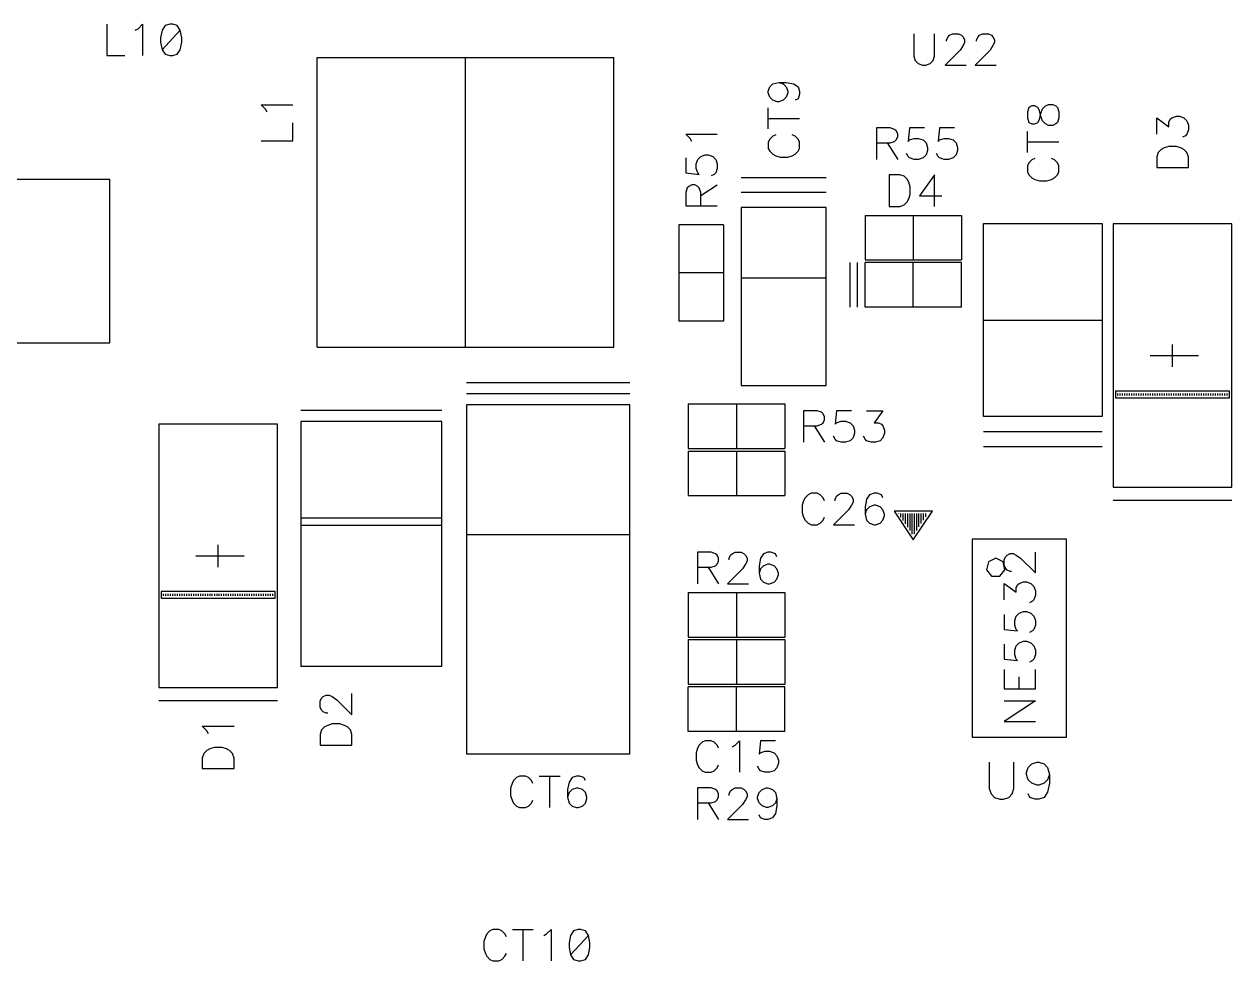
# Model space of a CAD drawing. Extents: x 295 to 953, y 10 to 290.
# Drawn here: x 696 to 749.7, y 183.6 to 225.2 of the extents above; entities that cross this region are included whole.
import ezdxf

# ---------------------------------------------------------------- set-up
doc = ezdxf.new("R2010")
doc.units = 0
doc.header["$LTSCALE"] = 5
doc.header["$MEASUREMENT"] = 0
doc.layers.add('DV-INT-A3_TSK', color=14, linetype='CONTINUOUS')

msp = doc.modelspace()

# ---------------------------------------------------------------- linework, layer by layer
at = {"layer": 'DV-INT-A3_TSK', "color": 7}
for p, q in [((699.697, 225.189), (699.697, 223.789)), ((700.963, 224.921), (701.097, 224.988)), ((701.097, 224.988), (701.294, 225.189)), ((701.294, 225.189), (701.294, 223.789)), ((702.295, 225.122), (702.161, 224.921)), ((702.496, 225.189), (702.295, 225.122)), ((702.631, 225.189), (702.496, 225.189)), ((702.828, 225.122), (702.631, 225.189)), ((702.962, 224.921), (702.828, 225.122)), ((702.161, 224.921), (702.094, 224.586)), ((702.094, 224.586), (702.094, 224.389)), ((702.962, 224.921), (702.161, 224.053)), ((703.029, 224.586), (702.962, 224.921)), ((703.029, 224.389), (703.029, 224.586)), ((735.576, 224.766), (735.576, 223.768)), ((736.506, 223.768), (736.506, 224.766)), ((737.039, 224.497), (737.106, 224.632)), ((737.039, 224.435), (737.039, 224.497)), ((737.106, 224.632), (737.173, 224.699)), ((737.173, 224.699), (737.307, 224.766)), ((737.307, 224.766), (737.571, 224.766)), ((737.571, 224.766), (737.705, 224.699)), ((737.705, 224.699), (737.772, 224.632)), ((737.772, 224.632), (737.839, 224.497)), ((737.839, 224.497), (737.839, 224.368)), ((738.371, 224.497), (738.438, 224.632)), ((738.371, 224.435), (738.371, 224.497)), ((738.438, 224.632), (738.501, 224.699)), ((738.501, 224.699), (738.635, 224.766)), ((738.635, 224.766), (738.904, 224.766)), ((738.904, 224.766), (739.034, 224.699)), ((739.034, 224.699), (739.101, 224.632)), ((739.101, 224.632), (739.168, 224.497)), ((739.168, 224.497), (739.168, 224.368)), ((702.094, 224.389), (702.161, 224.053)), ((702.161, 224.053), (702.295, 223.852)), ((702.828, 223.852), (702.962, 224.053)), ((702.962, 224.053), (703.029, 224.389)), ((737.638, 224.032), (736.972, 223.366)), ((737.772, 224.233), (737.638, 224.032)), ((737.839, 224.368), (737.772, 224.233)), ((738.971, 224.032), (738.304, 223.366)), ((739.101, 224.233), (738.971, 224.032)), ((739.168, 224.368), (739.101, 224.233)), ((699.697, 223.789), (700.497, 223.789)), ((702.295, 223.852), (702.496, 223.789)), ((702.496, 223.789), (702.631, 223.789)), ((702.631, 223.789), (702.828, 223.852)), ((709.051, 210.835), (709.051, 223.705)), ((709.051, 223.705), (722.249, 223.705)), ((715.648, 210.835), (715.648, 223.705)), ((722.249, 210.835), (722.249, 223.705)), ((735.576, 223.768), (735.643, 223.567)), ((735.643, 223.567), (735.773, 223.433)), ((735.773, 223.433), (735.974, 223.366)), ((736.108, 223.366), (736.305, 223.433)), ((736.305, 223.433), (736.439, 223.567)), ((736.439, 223.567), (736.506, 223.768)), ((735.974, 223.366), (736.108, 223.366)), ((736.972, 223.366), (737.902, 223.366)), ((738.304, 223.366), (739.235, 223.366)), ((729.105, 222.205), (729.172, 222.402)), ((729.172, 222.402), (729.306, 222.536)), ((729.306, 222.536), (729.575, 222.603)), ((729.575, 222.603), (729.771, 222.536)), ((729.575, 222.603), (729.906, 222.603)), ((729.771, 222.536), (729.906, 222.402)), ((729.906, 222.603), (730.241, 222.536)), ((729.906, 222.402), (729.973, 222.205)), ((730.241, 222.536), (730.442, 222.402)), ((730.442, 222.402), (730.505, 222.205)), ((729.105, 222.138), (729.105, 222.205)), ((729.172, 221.937), (729.105, 222.138)), ((729.306, 221.803), (729.172, 221.937)), ((729.507, 221.736), (729.306, 221.803)), ((729.771, 221.803), (729.575, 221.736)), ((729.906, 221.937), (729.771, 221.803)), ((729.973, 222.138), (729.906, 221.937)), ((729.973, 222.205), (729.973, 222.138)), ((730.442, 221.87), (730.308, 221.803)), ((730.505, 222.071), (730.442, 221.87)), ((730.505, 222.205), (730.505, 222.071)), ((706.763, 221.409), (706.562, 221.61)), ((706.562, 221.61), (707.974, 221.61)), ((706.83, 221.275), (706.763, 221.409)), ((729.105, 220.537), (729.105, 221.472)), ((729.575, 221.736), (729.507, 221.736)), ((740.697, 221.488), (740.63, 221.287)), ((740.63, 221.287), (740.63, 221.023)), ((740.832, 221.555), (740.697, 221.488)), ((740.966, 221.555), (740.832, 221.555)), ((741.1, 221.488), (740.966, 221.555)), ((741.167, 221.354), (741.1, 221.488)), ((741.234, 221.09), (741.167, 221.354)), ((741.167, 220.956), (741.234, 221.224)), ((741.234, 221.224), (741.297, 221.421)), ((741.297, 221.421), (741.431, 221.555)), ((741.431, 221.555), (741.565, 221.622)), ((741.565, 221.622), (741.766, 221.622)), ((741.766, 221.622), (741.9, 221.555)), ((741.9, 221.555), (741.967, 221.488)), ((741.967, 221.488), (742.03, 221.287)), ((742.03, 221.287), (742.03, 221.023)), ((707.974, 219.996), (707.974, 220.801)), ((729.105, 221.002), (730.505, 221.002)), ((740.63, 221.023), (740.697, 220.822)), ((740.697, 220.822), (740.832, 220.755)), ((740.832, 220.755), (740.966, 220.755)), ((740.966, 220.755), (741.1, 220.822)), ((741.1, 220.822), (741.167, 220.956)), ((741.297, 220.889), (741.234, 221.09)), ((741.431, 220.755), (741.297, 220.889)), ((741.565, 220.688), (741.431, 220.755)), ((741.766, 220.688), (741.565, 220.688)), ((741.9, 220.755), (741.766, 220.688)), ((741.967, 220.822), (741.9, 220.755)), ((742.03, 221.023), (741.967, 220.822)), ((746.38, 220.294), (746.38, 221.032)), ((746.38, 221.032), (746.917, 220.629)), ((746.917, 220.83), (746.984, 220.964)), ((746.917, 220.629), (746.917, 220.83)), ((746.984, 220.964), (747.051, 221.032)), ((747.051, 221.032), (747.256, 221.099)), ((747.256, 221.099), (747.39, 221.099)), ((747.39, 221.099), (747.592, 221.032)), ((747.592, 221.032), (747.726, 220.897)), ((747.726, 220.897), (747.793, 220.696)), ((747.793, 220.696), (747.793, 220.495)), ((725.643, 220.105), (725.442, 220.306)), ((725.442, 220.306), (726.842, 220.306)), ((729.306, 220.206), (729.172, 220.072)), ((729.44, 220.269), (729.306, 220.206)), ((730.308, 220.206), (730.174, 220.269)), ((730.442, 220.072), (730.308, 220.206)), ((734.528, 220.575), (733.929, 220.575)), ((733.929, 220.575), (733.929, 219.175)), ((734.729, 220.508), (734.528, 220.575)), ((734.797, 220.441), (734.729, 220.508)), ((734.864, 220.311), (734.797, 220.441)), ((734.797, 220.042), (734.864, 220.177)), ((734.864, 220.177), (734.864, 220.311)), ((735.396, 220.575), (735.329, 219.975)), ((736.062, 220.575), (735.396, 220.575)), ((736.729, 220.575), (736.661, 219.975)), ((737.395, 220.575), (736.729, 220.575)), ((740.63, 219.489), (740.63, 220.424)), ((747.659, 220.227), (747.525, 220.16)), ((747.726, 220.294), (747.659, 220.227)), ((747.793, 220.495), (747.726, 220.294)), ((706.562, 219.996), (707.974, 219.996)), ((725.706, 219.975), (725.643, 220.105)), ((729.172, 220.072), (729.105, 219.938)), ((729.105, 219.938), (729.105, 219.669)), ((729.105, 219.669), (729.172, 219.54)), ((730.505, 219.938), (730.442, 220.072)), ((730.442, 219.54), (730.505, 219.669)), ((730.505, 219.669), (730.505, 219.938)), ((733.929, 219.908), (734.528, 219.908)), ((734.398, 219.908), (734.864, 219.175)), ((734.528, 219.908), (734.729, 219.975)), ((734.729, 219.975), (734.797, 220.042)), ((735.329, 219.975), (735.396, 220.042)), ((735.396, 220.042), (735.597, 220.11)), ((735.597, 220.11), (735.794, 220.11)), ((735.794, 220.11), (735.995, 220.042)), ((735.995, 220.042), (736.129, 219.908)), ((736.129, 219.908), (736.196, 219.711)), ((736.196, 219.711), (736.196, 219.577)), ((736.661, 219.975), (736.729, 220.042)), ((736.729, 220.042), (736.926, 220.11)), ((736.926, 220.11), (737.127, 220.11)), ((737.127, 220.11), (737.328, 220.042)), ((737.328, 220.042), (737.458, 219.908)), ((737.458, 219.908), (737.525, 219.711)), ((737.525, 219.711), (737.525, 219.577)), ((740.63, 219.954), (742.03, 219.954)), ((746.582, 219.619), (746.447, 219.485)), ((746.716, 219.686), (746.582, 219.619)), ((746.917, 219.753), (746.716, 219.686)), ((747.256, 219.753), (746.917, 219.753)), ((747.458, 219.686), (747.256, 219.753)), ((747.592, 219.619), (747.458, 219.686)), ((747.726, 219.485), (747.592, 219.619)), ((725.442, 219.242), (725.442, 218.576)), ((725.907, 218.974), (725.974, 219.175)), ((725.974, 219.175), (726.109, 219.309)), ((726.109, 219.309), (726.306, 219.376)), ((726.306, 219.376), (726.44, 219.376)), ((726.44, 219.376), (726.641, 219.309)), ((726.641, 219.309), (726.775, 219.175)), ((726.775, 219.175), (726.842, 218.974)), ((729.172, 219.54), (729.306, 219.405)), ((729.306, 219.405), (729.44, 219.338)), ((729.44, 219.338), (729.642, 219.271)), ((729.642, 219.271), (729.973, 219.271)), ((729.973, 219.271), (730.174, 219.338)), ((730.174, 219.338), (730.308, 219.405)), ((730.308, 219.405), (730.442, 219.54)), ((735.329, 219.309), (735.262, 219.443)), ((735.396, 219.242), (735.329, 219.309)), ((735.597, 219.175), (735.396, 219.242)), ((735.794, 219.175), (735.597, 219.175)), ((735.995, 219.242), (735.794, 219.175)), ((736.129, 219.376), (735.995, 219.242)), ((736.196, 219.577), (736.129, 219.376)), ((736.661, 219.309), (736.594, 219.443)), ((736.729, 219.242), (736.661, 219.309)), ((736.926, 219.175), (736.729, 219.242)), ((737.127, 219.175), (736.926, 219.175)), ((737.328, 219.242), (737.127, 219.175)), ((737.458, 219.376), (737.328, 219.242)), ((737.525, 219.577), (737.458, 219.376)), ((740.832, 219.158), (740.697, 219.024)), ((740.966, 219.221), (740.832, 219.158)), ((741.833, 219.158), (741.699, 219.221)), ((741.967, 219.024), (741.833, 219.158)), ((746.447, 219.485), (746.38, 219.284)), ((746.38, 219.284), (746.38, 218.814)), ((747.793, 219.284), (747.726, 219.485)), ((747.793, 218.814), (747.793, 219.284)), ((725.442, 218.576), (726.042, 218.509)), ((725.907, 218.777), (725.907, 218.974)), ((725.974, 218.576), (725.907, 218.777)), ((726.042, 218.509), (725.974, 218.576)), ((726.775, 218.576), (726.708, 218.509)), ((726.842, 218.777), (726.775, 218.576)), ((726.842, 218.974), (726.842, 218.777)), ((740.697, 219.024), (740.63, 218.89)), ((740.63, 218.89), (740.63, 218.622)), ((740.63, 218.622), (740.697, 218.492)), ((742.03, 218.89), (741.967, 219.024)), ((741.967, 218.492), (742.03, 218.622)), ((742.03, 218.622), (742.03, 218.89)), ((746.38, 218.814), (747.793, 218.814)), ((699.831, 218.282), (684.32, 218.282)), ((699.831, 211.019), (699.831, 218.282)), ((725.706, 218.043), (725.576, 217.976)), ((725.84, 218.043), (725.706, 218.043)), ((725.974, 217.976), (725.84, 218.043)), ((726.109, 217.578), (726.842, 218.043)), ((726.708, 218.509), (726.574, 218.441)), ((731.691, 218.358), (727.898, 218.358)), ((734.482, 218.496), (734.482, 217.084)), ((734.952, 218.496), (734.482, 218.496)), ((735.153, 218.429), (734.952, 218.496)), ((735.287, 218.295), (735.153, 218.429)), ((735.354, 218.161), (735.287, 218.295)), ((735.421, 217.96), (735.354, 218.161)), ((736.498, 218.496), (735.827, 217.553)), ((736.498, 217.084), (736.498, 218.496)), ((740.697, 218.492), (740.832, 218.358)), ((740.832, 218.358), (740.966, 218.291)), ((740.966, 218.291), (741.167, 218.224)), ((741.167, 218.224), (741.498, 218.224)), ((741.498, 218.224), (741.699, 218.291)), ((741.699, 218.291), (741.833, 218.358)), ((741.833, 218.358), (741.967, 218.492)), ((725.509, 217.909), (725.442, 217.708)), ((725.442, 217.708), (725.442, 217.109)), ((725.576, 217.976), (725.509, 217.909)), ((726.042, 217.909), (725.974, 217.976)), ((726.109, 217.708), (726.042, 217.909)), ((726.109, 217.109), (726.109, 217.708)), ((731.691, 217.7), (727.898, 217.7)), ((735.354, 217.419), (735.421, 217.62)), ((735.421, 217.62), (735.421, 217.96)), ((735.827, 217.553), (736.833, 217.553)), ((725.442, 217.109), (726.842, 217.109)), ((731.691, 217.038), (727.898, 217.038)), ((727.898, 217.038), (727.898, 214.234)), ((731.691, 214.234), (731.691, 217.038)), ((734.482, 217.084), (734.952, 217.084)), ((734.952, 217.084), (735.153, 217.151)), ((735.153, 217.151), (735.287, 217.285)), ((735.287, 217.285), (735.354, 217.419)), ((733.413, 216.69), (737.701, 216.69)), ((733.413, 216.69), (733.413, 214.707)), ((735.555, 216.69), (735.555, 214.707)), ((737.701, 216.69), (737.701, 214.707)), ((725.136, 216.271), (725.136, 211.983)), ((727.119, 216.271), (725.136, 216.271)), ((727.119, 216.271), (727.119, 211.983)), ((738.682, 207.742), (738.682, 216.321)), ((738.682, 216.321), (743.958, 216.321)), ((743.958, 216.321), (743.958, 207.742)), ((744.444, 216.317), (744.444, 204.603)), ((749.721, 216.317), (744.444, 216.317)), ((749.721, 204.603), (749.721, 216.317)), ((732.751, 212.612), (732.751, 214.594)), ((733.082, 212.612), (733.082, 214.594)), ((733.413, 214.707), (737.701, 214.707)), ((737.701, 214.594), (733.413, 214.594)), ((733.413, 212.612), (733.413, 214.594)), ((735.555, 212.612), (735.555, 214.594)), ((737.701, 212.612), (737.701, 214.594)), ((727.119, 214.129), (725.136, 214.129)), ((727.898, 214.234), (727.898, 213.492)), ((731.691, 213.903), (727.898, 213.903)), ((731.691, 213.492), (731.691, 214.234)), ((727.898, 213.492), (727.898, 212.582)), ((731.691, 212.582), (731.691, 213.492)), ((727.898, 212.582), (727.898, 212.088)), ((731.691, 212.088), (731.691, 212.582)), ((737.701, 212.612), (733.413, 212.612)), ((727.119, 211.983), (725.136, 211.983)), ((727.898, 212.088), (727.898, 209.121)), ((731.691, 209.121), (731.691, 212.088)), ((738.682, 212.033), (743.958, 212.033)), ((684.32, 211.019), (699.831, 211.019)), ((709.051, 210.835), (722.249, 210.835)), ((747.08, 209.963), (747.08, 210.956)), ((746.091, 210.462), (748.237, 210.462)), ((722.949, 209.251), (715.686, 209.251)), ((727.898, 209.121), (731.691, 209.121)), ((722.949, 208.756), (715.686, 208.756)), ((744.549, 208.869), (744.549, 208.584)), ((749.616, 208.869), (744.549, 208.869)), ((744.549, 208.584), (749.616, 208.584)), ((744.654, 208.689), (744.654, 208.764)), ((744.759, 208.689), (744.759, 208.764)), ((744.863, 208.689), (744.863, 208.764)), ((744.964, 208.689), (744.964, 208.764)), ((745.069, 208.689), (745.069, 208.764)), ((745.173, 208.689), (745.173, 208.764)), ((745.274, 208.689), (745.274, 208.764)), ((745.379, 208.689), (745.379, 208.764)), ((745.484, 208.689), (745.484, 208.764)), ((745.584, 208.689), (745.584, 208.764)), ((745.689, 208.689), (745.689, 208.764)), ((745.794, 208.689), (745.794, 208.764)), ((745.894, 208.689), (745.894, 208.764)), ((745.999, 208.689), (745.999, 208.764)), ((746.104, 208.689), (746.104, 208.764)), ((746.204, 208.689), (746.204, 208.764)), ((746.309, 208.689), (746.309, 208.764)), ((746.414, 208.689), (746.414, 208.764)), ((746.515, 208.689), (746.515, 208.764)), ((746.619, 208.689), (746.619, 208.764)), ((746.724, 208.689), (746.724, 208.764)), ((746.825, 208.689), (746.825, 208.764)), ((746.929, 208.689), (746.929, 208.764)), ((747.034, 208.689), (747.034, 208.764)), ((747.135, 208.689), (747.135, 208.764)), ((747.24, 208.689), (747.24, 208.764)), ((747.344, 208.689), (747.344, 208.764)), ((747.445, 208.689), (747.445, 208.764)), ((747.55, 208.689), (747.55, 208.764)), ((747.654, 208.689), (747.654, 208.764)), ((747.755, 208.689), (747.755, 208.764)), ((747.86, 208.689), (747.86, 208.764)), ((747.96, 208.689), (747.96, 208.764)), ((748.065, 208.689), (748.065, 208.764)), ((748.17, 208.689), (748.17, 208.764)), ((748.271, 208.689), (748.271, 208.764)), ((748.375, 208.689), (748.375, 208.764)), ((748.48, 208.689), (748.48, 208.764)), ((748.581, 208.689), (748.581, 208.764)), ((748.685, 208.689), (748.685, 208.764)), ((748.79, 208.689), (748.79, 208.764)), ((748.891, 208.689), (748.891, 208.764)), ((748.996, 208.689), (748.996, 208.764)), ((749.1, 208.689), (749.1, 208.764)), ((749.201, 208.689), (749.201, 208.764)), ((749.306, 208.689), (749.306, 208.764)), ((749.411, 208.689), (749.411, 208.764)), ((749.511, 208.689), (749.511, 208.764)), ((749.616, 208.584), (749.616, 208.869)), ((714.596, 208.018), (708.322, 208.018)), ((715.686, 208.262), (715.686, 192.751)), ((722.949, 208.262), (715.686, 208.262)), ((722.949, 192.751), (722.949, 208.262)), ((725.555, 208.308), (729.843, 208.308)), ((725.555, 208.308), (725.555, 206.325)), ((727.697, 208.308), (727.697, 206.325)), ((729.843, 208.308), (729.843, 206.325)), ((731.28, 208.002), (730.681, 208.002)), ((730.681, 208.002), (730.681, 206.602)), ((731.481, 207.935), (731.28, 208.002)), ((731.548, 207.868), (731.481, 207.935)), ((731.616, 207.738), (731.548, 207.868)), ((732.148, 208.002), (732.081, 207.402)), ((732.814, 208.002), (732.148, 208.002)), ((733.481, 208.002), (734.21, 208.002)), ((734.21, 208.002), (733.812, 207.469)), ((702.01, 207.411), (702.01, 195.697)), ((707.287, 207.411), (702.01, 207.411)), ((707.287, 195.697), (707.287, 207.411)), ((708.322, 207.524), (708.322, 196.632)), ((714.596, 207.524), (708.322, 207.524)), ((714.596, 196.632), (714.596, 207.524)), ((730.681, 207.335), (731.28, 207.335)), ((731.15, 207.335), (731.616, 206.602)), ((731.28, 207.335), (731.481, 207.402)), ((731.481, 207.402), (731.548, 207.469)), ((731.548, 207.469), (731.616, 207.604)), ((731.616, 207.604), (731.616, 207.738)), ((732.081, 207.402), (732.148, 207.469)), ((732.148, 207.469), (732.349, 207.537)), ((732.349, 207.537), (732.546, 207.537)), ((732.546, 207.537), (732.747, 207.469)), ((732.747, 207.469), (732.881, 207.335)), ((732.881, 207.335), (732.948, 207.138)), ((733.812, 207.469), (734.013, 207.469)), ((734.013, 207.469), (734.147, 207.402)), ((734.147, 207.402), (734.21, 207.335)), ((734.21, 207.335), (734.277, 207.138)), ((743.958, 207.742), (738.682, 207.742)), ((732.081, 206.736), (732.014, 206.87)), ((732.148, 206.669), (732.081, 206.736)), ((732.881, 206.803), (732.747, 206.669)), ((732.948, 207.004), (732.881, 206.803)), ((732.948, 207.138), (732.948, 207.004)), ((733.413, 206.736), (733.346, 206.87)), ((733.481, 206.669), (733.413, 206.736)), ((734.21, 206.803), (734.08, 206.669)), ((734.277, 207.004), (734.21, 206.803)), ((734.277, 207.138), (734.277, 207.004)), ((738.682, 207.08), (743.958, 207.08)), ((725.555, 206.325), (729.843, 206.325)), ((725.555, 206.212), (729.843, 206.212)), ((725.555, 206.212), (725.555, 204.23)), ((727.697, 206.212), (727.697, 204.23)), ((729.843, 206.212), (729.843, 204.23)), ((732.349, 206.602), (732.148, 206.669)), ((732.546, 206.602), (732.349, 206.602)), ((732.747, 206.669), (732.546, 206.602)), ((733.678, 206.602), (733.481, 206.669)), ((733.879, 206.602), (733.678, 206.602)), ((734.08, 206.669), (733.879, 206.602)), ((738.682, 206.422), (743.958, 206.422)), ((744.444, 204.603), (749.721, 204.603)), ((725.555, 204.23), (729.843, 204.23)), ((730.748, 204.133), (730.681, 204.004)), ((730.882, 204.268), (730.748, 204.133)), ((731.016, 204.335), (730.882, 204.268)), ((731.28, 204.335), (731.016, 204.335)), ((731.414, 204.268), (731.28, 204.335)), ((731.548, 204.133), (731.414, 204.268)), ((731.616, 204.004), (731.548, 204.133)), ((732.081, 204.071), (732.148, 204.2)), ((732.081, 204.004), (732.081, 204.071)), ((732.148, 204.2), (732.215, 204.268)), ((732.215, 204.268), (732.349, 204.335)), ((732.349, 204.335), (732.613, 204.335)), ((732.613, 204.335), (732.747, 204.268)), ((732.747, 204.268), (732.814, 204.2)), ((732.814, 204.2), (732.881, 204.071)), ((732.881, 204.071), (732.881, 203.936)), ((733.481, 204.071), (733.413, 203.735)), ((733.61, 204.268), (733.481, 204.071)), ((733.812, 204.335), (733.61, 204.268)), ((733.946, 204.335), (733.812, 204.335)), ((734.147, 204.268), (733.946, 204.335)), ((734.21, 204.133), (734.147, 204.268)), ((730.681, 204.004), (730.618, 203.802)), ((730.618, 203.802), (730.618, 203.471)), ((732.68, 203.601), (732.014, 202.935)), ((732.814, 203.802), (732.68, 203.601)), ((732.881, 203.936), (732.814, 203.802)), ((733.413, 203.735), (733.413, 203.404)), ((733.481, 203.601), (733.413, 203.404)), ((733.61, 203.735), (733.481, 203.601)), ((733.812, 203.802), (733.61, 203.735)), ((733.879, 203.802), (733.812, 203.802)), ((734.08, 203.735), (733.879, 203.802)), ((734.21, 203.601), (734.08, 203.735)), ((734.277, 203.404), (734.21, 203.601)), ((734.704, 203.547), (735.559, 202.268)), ((736.41, 203.547), (734.704, 203.547)), ((735.559, 202.268), (736.41, 203.547)), ((744.444, 204.024), (749.721, 204.024)), ((714.596, 203.232), (708.322, 203.232)), ((730.618, 203.471), (730.681, 203.27)), ((730.681, 203.27), (730.748, 203.136)), ((730.748, 203.136), (730.882, 203.002)), ((730.882, 203.002), (731.016, 202.935)), ((731.28, 202.935), (731.414, 203.002)), ((731.414, 203.002), (731.548, 203.136)), ((731.548, 203.136), (731.616, 203.27)), ((733.413, 203.404), (733.481, 203.136)), ((733.481, 203.136), (733.61, 203.002)), ((733.61, 203.002), (733.812, 202.935)), ((733.879, 202.935), (734.08, 203.002)), ((734.08, 203.002), (734.21, 203.136)), ((734.21, 203.136), (734.277, 203.337)), ((734.277, 203.337), (734.277, 203.404)), ((734.91, 203.425), (734.91, 203.442)), ((735.01, 203.274), (735.01, 203.442)), ((735.111, 203.123), (735.111, 203.442)), ((735.211, 202.977), (735.211, 203.442)), ((735.312, 202.826), (735.312, 203.442)), ((735.413, 202.675), (735.413, 203.442)), ((735.513, 202.524), (735.513, 203.442)), ((735.614, 202.537), (735.614, 203.442)), ((735.71, 202.688), (735.71, 203.442)), ((735.811, 202.838), (735.811, 203.442)), ((735.911, 202.989), (735.911, 203.442)), ((736.012, 203.14), (736.012, 203.442)), ((736.112, 203.291), (736.112, 203.442)), ((714.596, 202.901), (708.322, 202.901)), ((722.949, 202.486), (715.686, 202.486)), ((731.016, 202.935), (731.28, 202.935)), ((732.014, 202.935), (732.948, 202.935)), ((733.812, 202.935), (733.879, 202.935)), ((704.646, 201.057), (704.646, 202.05)), ((738.174, 202.289), (738.174, 194.746)), ((742.365, 202.289), (738.174, 202.289)), ((742.365, 193.488), (742.365, 202.289)), ((703.657, 201.556), (705.803, 201.556)), ((726.565, 201.715), (725.966, 201.715)), ((725.966, 201.715), (725.966, 200.315)), ((726.767, 201.648), (726.565, 201.715)), ((726.834, 201.581), (726.767, 201.648)), ((726.901, 201.451), (726.834, 201.581)), ((726.901, 201.317), (726.901, 201.451)), ((727.366, 201.451), (727.433, 201.581)), ((727.366, 201.384), (727.366, 201.451)), ((727.433, 201.581), (727.5, 201.648)), ((727.5, 201.648), (727.634, 201.715)), ((727.634, 201.715), (727.898, 201.715)), ((727.898, 201.715), (728.032, 201.648)), ((728.032, 201.648), (728.099, 201.581)), ((728.099, 201.581), (728.166, 201.451)), ((728.166, 201.451), (728.166, 201.317)), ((728.766, 201.451), (728.699, 201.116)), ((728.896, 201.648), (728.766, 201.451)), ((729.097, 201.715), (728.896, 201.648)), ((729.231, 201.715), (729.097, 201.715)), ((729.432, 201.648), (729.231, 201.715)), ((729.495, 201.514), (729.432, 201.648)), ((739.222, 201.451), (738.895, 201.292)), ((739.553, 201.292), (739.222, 201.451)), ((739.604, 201.388), (739.666, 201.518)), ((739.604, 201.124), (739.604, 201.388)), ((739.666, 201.518), (739.733, 201.585)), ((739.733, 201.585), (739.868, 201.652)), ((739.868, 201.652), (739.998, 201.652)), ((739.998, 201.652), (740.132, 201.585)), ((740.132, 201.585), (740.329, 201.451)), ((740.329, 201.451), (740.987, 200.793)), ((740.987, 200.793), (740.987, 201.715)), ((725.966, 201.049), (726.565, 201.049)), ((726.435, 201.049), (726.901, 200.315)), ((726.565, 201.049), (726.767, 201.116)), ((726.767, 201.116), (726.834, 201.183)), ((726.834, 201.183), (726.901, 201.317)), ((727.965, 200.982), (727.299, 200.315)), ((728.099, 201.183), (727.965, 200.982)), ((728.166, 201.317), (728.099, 201.183)), ((728.699, 201.116), (728.699, 200.785)), ((728.766, 200.982), (728.699, 200.785)), ((728.896, 201.116), (728.766, 200.982)), ((729.097, 201.183), (728.896, 201.116)), ((729.164, 201.183), (729.097, 201.183)), ((729.365, 201.116), (729.164, 201.183)), ((729.495, 200.982), (729.365, 201.116)), ((729.562, 200.785), (729.495, 200.982)), ((738.895, 201.292), (738.816, 200.936)), ((738.816, 200.936), (739.042, 200.651)), ((739.407, 200.651), (739.633, 200.936)), ((739.633, 200.936), (739.553, 201.292)), ((739.666, 200.99), (739.604, 201.124)), ((739.733, 200.923), (739.666, 200.99)), ((739.868, 200.856), (739.733, 200.923)), ((739.93, 200.856), (739.868, 200.856)), ((727.299, 200.315), (728.233, 200.315)), ((728.699, 200.785), (728.766, 200.517)), ((728.766, 200.517), (728.896, 200.382)), ((728.896, 200.382), (729.097, 200.315)), ((729.097, 200.315), (729.164, 200.315)), ((729.164, 200.315), (729.365, 200.382)), ((729.365, 200.382), (729.495, 200.517)), ((729.495, 200.517), (729.562, 200.718)), ((729.562, 200.718), (729.562, 200.785)), ((739.042, 200.651), (739.407, 200.651)), ((739.604, 199.603), (739.604, 200.328)), ((739.604, 200.328), (740.132, 199.934)), ((740.195, 200.265), (740.262, 200.328)), ((740.262, 200.328), (740.459, 200.395)), ((740.459, 200.395), (740.593, 200.395)), ((740.593, 200.395), (740.79, 200.328)), ((740.79, 200.328), (740.924, 200.198)), ((702.115, 199.963), (702.115, 199.678)), ((707.182, 199.963), (702.115, 199.963)), ((702.22, 199.783), (702.22, 199.859)), ((702.325, 199.783), (702.325, 199.859)), ((702.429, 199.783), (702.429, 199.859)), ((702.53, 199.783), (702.53, 199.859)), ((702.635, 199.783), (702.635, 199.859)), ((702.74, 199.783), (702.74, 199.859)), ((702.84, 199.783), (702.84, 199.859)), ((702.945, 199.783), (702.945, 199.859)), ((703.05, 199.783), (703.05, 199.859)), ((703.15, 199.783), (703.15, 199.859)), ((703.255, 199.783), (703.255, 199.859)), ((703.36, 199.783), (703.36, 199.859)), ((703.46, 199.783), (703.46, 199.859)), ((703.565, 199.783), (703.565, 199.859)), ((703.67, 199.783), (703.67, 199.859)), ((703.771, 199.783), (703.771, 199.859)), ((703.875, 199.783), (703.875, 199.859)), ((703.98, 199.783), (703.98, 199.859)), ((704.081, 199.783), (704.081, 199.859)), ((704.185, 199.783), (704.185, 199.859)), ((704.29, 199.783), (704.29, 199.859)), ((704.391, 199.783), (704.391, 199.859)), ((704.496, 199.783), (704.496, 199.859)), ((704.6, 199.783), (704.6, 199.859)), ((704.701, 199.783), (704.701, 199.859)), ((704.806, 199.783), (704.806, 199.859)), ((704.91, 199.783), (704.91, 199.859)), ((705.011, 199.783), (705.011, 199.859)), ((705.116, 199.783), (705.116, 199.859)), ((705.221, 199.783), (705.221, 199.859)), ((705.321, 199.783), (705.321, 199.859)), ((705.426, 199.783), (705.426, 199.859)), ((705.527, 199.783), (705.527, 199.859)), ((705.631, 199.783), (705.631, 199.859)), ((705.736, 199.783), (705.736, 199.859)), ((705.837, 199.783), (705.837, 199.859)), ((705.941, 199.783), (705.941, 199.859)), ((706.046, 199.783), (706.046, 199.859)), ((706.147, 199.783), (706.147, 199.859)), ((706.252, 199.783), (706.252, 199.859)), ((706.356, 199.783), (706.356, 199.859)), ((706.457, 199.783), (706.457, 199.859)), ((706.562, 199.783), (706.562, 199.859)), ((706.667, 199.783), (706.667, 199.859)), ((706.767, 199.783), (706.767, 199.859)), ((706.872, 199.783), (706.872, 199.859)), ((706.977, 199.783), (706.977, 199.859)), ((707.077, 199.783), (707.077, 199.859)), ((707.182, 199.678), (707.182, 199.963)), ((725.555, 199.926), (729.843, 199.926)), ((725.555, 199.926), (725.555, 197.943)), ((727.697, 199.926), (727.697, 197.943)), ((729.843, 199.926), (729.843, 197.943)), ((740.132, 200.131), (740.195, 200.265)), ((740.132, 199.934), (740.132, 200.131)), ((740.924, 200.198), (740.987, 200.001)), ((740.987, 199.8), (740.924, 199.603)), ((740.987, 200.001), (740.987, 199.8)), ((702.115, 199.678), (707.182, 199.678)), ((740.857, 199.536), (740.723, 199.473)), ((740.924, 199.603), (740.857, 199.536)), ((739.604, 198.945), (739.604, 198.283)), ((740.065, 198.681), (740.132, 198.878)), ((740.065, 198.48), (740.065, 198.681)), ((740.132, 198.878), (740.262, 199.008)), ((740.262, 199.008), (740.459, 199.075)), ((740.459, 199.075), (740.593, 199.075)), ((740.593, 199.075), (740.79, 199.008)), ((740.79, 199.008), (740.924, 198.878)), ((740.924, 198.878), (740.987, 198.681)), ((740.987, 198.681), (740.987, 198.48)), ((739.604, 198.283), (740.195, 198.216)), ((740.132, 198.283), (740.065, 198.48)), ((740.195, 198.216), (740.132, 198.283)), ((740.857, 198.216), (740.723, 198.153)), ((740.924, 198.283), (740.857, 198.216)), ((740.987, 198.48), (740.924, 198.283)), ((725.555, 197.943), (729.843, 197.943)), ((725.555, 197.83), (729.843, 197.83)), ((725.555, 197.83), (725.555, 195.848)), ((727.697, 197.83), (727.697, 195.848)), ((729.843, 197.83), (729.843, 195.848)), ((739.604, 197.621), (739.604, 196.963)), ((740.132, 197.558), (740.262, 197.688)), ((740.262, 197.688), (740.459, 197.755)), ((740.459, 197.755), (740.593, 197.755)), ((740.593, 197.755), (740.79, 197.688)), ((740.79, 197.688), (740.924, 197.558)), ((740.065, 197.357), (740.132, 197.558)), ((740.065, 197.16), (740.065, 197.357)), ((740.132, 196.963), (740.065, 197.16)), ((740.924, 197.558), (740.987, 197.357)), ((740.987, 197.16), (740.924, 196.963)), ((740.987, 197.357), (740.987, 197.16)), ((714.596, 196.632), (708.322, 196.632)), ((739.604, 196.963), (740.195, 196.896)), ((740.195, 196.896), (740.132, 196.963)), ((740.857, 196.896), (740.723, 196.829)), ((740.924, 196.963), (740.857, 196.896)), ((739.604, 196.502), (739.604, 195.642)), ((740.262, 195.642), (740.262, 196.171)), ((740.987, 195.642), (740.987, 196.502)), ((702.01, 195.697), (707.287, 195.697)), ((725.555, 195.848), (729.843, 195.848)), ((729.843, 195.735), (725.555, 195.735)), ((725.555, 193.752), (725.555, 195.735)), ((727.697, 193.752), (727.697, 195.735)), ((729.843, 193.752), (729.843, 195.735)), ((739.604, 195.642), (740.987, 195.642)), ((702.01, 195.119), (707.287, 195.119)), ((709.185, 195.093), (709.252, 195.228)), ((709.185, 194.825), (709.185, 195.093)), ((709.252, 195.228), (709.319, 195.295)), ((709.319, 195.295), (709.454, 195.362)), ((709.454, 195.362), (709.588, 195.362)), ((709.588, 195.362), (709.722, 195.295)), ((709.722, 195.295), (709.923, 195.16)), ((709.923, 195.16), (710.598, 194.49)), ((710.598, 194.49), (710.598, 195.429)), ((739.604, 195.114), (740.987, 195.114)), ((740.987, 195.114), (739.604, 194.188)), ((709.252, 194.691), (709.185, 194.825)), ((709.319, 194.624), (709.252, 194.691)), ((709.454, 194.557), (709.319, 194.624)), ((709.521, 194.557), (709.454, 194.557)), ((738.174, 194.746), (738.174, 193.488)), ((704.148, 193.777), (703.947, 193.979)), ((703.947, 193.979), (705.359, 193.979)), ((709.386, 193.949), (709.252, 193.815)), ((709.521, 194.016), (709.386, 193.949)), ((709.722, 194.083), (709.521, 194.016)), ((710.061, 194.083), (709.722, 194.083)), ((710.262, 194.016), (710.061, 194.083)), ((710.396, 193.949), (710.262, 194.016)), ((710.531, 193.815), (710.396, 193.949)), ((739.604, 194.188), (740.987, 194.188)), ((704.215, 193.643), (704.148, 193.777)), ((709.252, 193.815), (709.185, 193.614)), ((709.185, 193.614), (709.185, 193.145)), ((710.598, 193.614), (710.531, 193.815)), ((710.598, 193.145), (710.598, 193.614)), ((729.843, 193.752), (725.555, 193.752)), ((726.301, 193.333), (726.167, 193.266)), ((726.565, 193.333), (726.301, 193.333)), ((726.699, 193.266), (726.565, 193.333)), ((727.634, 193.132), (727.831, 193.333)), ((727.831, 193.333), (727.831, 191.933)), ((728.766, 193.333), (728.699, 192.734)), ((729.432, 193.333), (728.766, 193.333)), ((738.174, 193.488), (742.365, 193.488)), ((704.014, 192.767), (703.947, 192.566)), ((704.148, 192.902), (704.014, 192.767)), ((704.282, 192.969), (704.148, 192.902)), ((704.483, 193.036), (704.282, 192.969)), ((704.822, 193.036), (704.483, 193.036)), ((705.024, 192.969), (704.822, 193.036)), ((705.158, 192.902), (705.024, 192.969)), ((705.292, 192.767), (705.158, 192.902)), ((705.359, 192.566), (705.292, 192.767)), ((709.185, 193.145), (710.598, 193.145)), ((725.966, 193.002), (725.903, 192.801)), ((725.903, 192.801), (725.903, 192.47)), ((726.033, 193.132), (725.966, 193.002)), ((726.167, 193.266), (726.033, 193.132)), ((726.834, 193.132), (726.699, 193.266)), ((726.901, 193.002), (726.834, 193.132)), ((727.5, 193.069), (727.634, 193.132)), ((728.699, 192.734), (728.766, 192.801)), ((728.766, 192.801), (728.963, 192.868)), ((728.963, 192.868), (729.164, 192.868)), ((729.164, 192.868), (729.365, 192.801)), ((729.365, 192.801), (729.495, 192.667)), ((703.947, 192.566), (703.947, 192.097)), ((705.359, 192.097), (705.359, 192.566)), ((715.686, 192.751), (722.949, 192.751)), ((725.903, 192.47), (725.966, 192.269)), ((725.966, 192.269), (726.033, 192.135)), ((726.834, 192.135), (726.901, 192.269)), ((729.495, 192.667), (729.562, 192.47)), ((729.562, 192.336), (729.495, 192.135)), ((729.562, 192.47), (729.562, 192.336)), ((738.937, 192.386), (738.937, 191.208)), ((740.035, 191.208), (740.035, 192.386)), ((740.664, 192.151), (740.823, 192.306)), ((740.823, 192.306), (741.058, 192.386)), ((741.058, 192.386), (741.137, 192.386)), ((741.137, 192.386), (741.372, 192.306)), ((741.372, 192.306), (741.531, 192.151)), ((703.947, 192.097), (705.359, 192.097)), ((717.919, 191.699), (717.785, 191.565)), ((718.049, 191.766), (717.919, 191.699)), ((718.317, 191.766), (718.049, 191.766)), ((718.452, 191.699), (718.317, 191.766)), ((718.586, 191.565), (718.452, 191.699)), ((718.917, 191.766), (719.851, 191.766)), ((719.382, 191.766), (719.382, 190.366)), ((720.384, 191.699), (720.25, 191.498)), ((720.585, 191.766), (720.384, 191.699)), ((720.715, 191.766), (720.585, 191.766)), ((720.916, 191.699), (720.715, 191.766)), ((720.983, 191.565), (720.916, 191.699)), ((726.033, 192.135), (726.167, 192)), ((726.167, 192), (726.301, 191.933)), ((726.301, 191.933), (726.565, 191.933)), ((726.565, 191.933), (726.699, 192)), ((726.699, 192), (726.834, 192.135)), ((728.699, 192.068), (728.632, 192.202)), ((728.766, 192), (728.699, 192.068)), ((728.963, 191.933), (728.766, 192)), ((729.164, 191.933), (728.963, 191.933)), ((729.365, 192), (729.164, 191.933)), ((729.495, 192.135), (729.365, 192)), ((740.588, 191.917), (740.664, 192.151)), ((740.588, 191.837), (740.588, 191.917)), ((740.664, 191.602), (740.588, 191.837)), ((741.531, 192.151), (741.607, 191.837)), ((741.607, 191.837), (741.531, 191.602)), ((741.607, 191.837), (741.607, 191.443)), ((717.718, 191.431), (717.651, 191.229)), ((717.651, 191.229), (717.651, 190.898)), ((717.785, 191.565), (717.718, 191.431)), ((718.649, 191.431), (718.586, 191.565)), ((720.25, 191.498), (720.182, 191.162)), ((720.182, 191.162), (720.182, 190.831)), ((720.384, 191.162), (720.25, 191.032)), ((720.585, 191.229), (720.384, 191.162)), ((720.652, 191.229), (720.585, 191.229)), ((720.849, 191.162), (720.652, 191.229)), ((720.983, 191.032), (720.849, 191.162)), ((726.565, 191.238), (725.966, 191.238)), ((725.966, 191.238), (725.966, 189.838)), ((726.767, 191.171), (726.565, 191.238)), ((726.834, 191.104), (726.767, 191.171)), ((727.433, 191.104), (727.5, 191.171)), ((727.5, 191.171), (727.634, 191.238)), ((727.634, 191.238), (727.898, 191.238)), ((727.898, 191.238), (728.032, 191.171)), ((728.032, 191.171), (728.099, 191.104)), ((728.699, 191.037), (728.833, 191.171)), ((728.833, 191.171), (729.03, 191.238)), ((729.03, 191.238), (729.097, 191.238)), ((729.097, 191.238), (729.298, 191.171)), ((729.298, 191.171), (729.432, 191.037)), ((738.937, 191.208), (739.017, 190.974)), ((739.96, 190.974), (740.035, 191.208)), ((740.823, 191.443), (740.664, 191.602)), ((741.058, 191.363), (740.823, 191.443)), ((741.137, 191.363), (741.058, 191.363)), ((741.372, 191.443), (741.137, 191.363)), ((741.531, 191.602), (741.372, 191.443)), ((741.607, 191.443), (741.531, 191.049)), ((717.651, 190.898), (717.718, 190.697)), ((717.718, 190.697), (717.785, 190.563)), ((718.586, 190.563), (718.649, 190.697)), ((720.25, 191.032), (720.182, 190.831)), ((720.182, 190.831), (720.25, 190.563)), ((721.05, 190.831), (720.983, 191.032)), ((720.983, 190.563), (721.05, 190.764)), ((721.05, 190.764), (721.05, 190.831)), ((726.565, 190.571), (726.767, 190.638)), ((726.767, 190.638), (726.834, 190.705)), ((726.901, 190.974), (726.834, 191.104)), ((726.834, 190.705), (726.901, 190.84)), ((726.901, 190.84), (726.901, 190.974)), ((727.366, 190.974), (727.433, 191.104)), ((727.366, 190.907), (727.366, 190.974)), ((728.099, 190.705), (727.965, 190.504)), ((728.099, 191.104), (728.166, 190.974)), ((728.166, 190.84), (728.099, 190.705)), ((728.166, 190.974), (728.166, 190.84)), ((728.632, 190.84), (728.699, 191.037)), ((728.632, 190.773), (728.632, 190.84)), ((728.699, 190.571), (728.632, 190.773)), ((729.432, 191.037), (729.495, 190.773)), ((729.495, 190.773), (729.432, 190.571)), ((729.495, 190.773), (729.495, 190.437)), ((739.017, 190.974), (739.172, 190.814)), ((739.172, 190.814), (739.407, 190.735)), ((739.407, 190.735), (739.566, 190.735)), ((739.566, 190.735), (739.801, 190.814)), ((739.801, 190.814), (739.96, 190.974)), ((740.744, 190.814), (740.664, 190.974)), ((740.978, 190.735), (740.744, 190.814)), ((741.137, 190.735), (740.978, 190.735)), ((741.372, 190.814), (741.137, 190.735)), ((741.531, 191.049), (741.372, 190.814)), ((717.785, 190.563), (717.919, 190.429)), ((717.919, 190.429), (718.049, 190.366)), ((718.049, 190.366), (718.317, 190.366)), ((718.317, 190.366), (718.452, 190.429)), ((718.452, 190.429), (718.586, 190.563)), ((720.25, 190.563), (720.384, 190.429)), ((720.384, 190.429), (720.585, 190.366)), ((720.585, 190.366), (720.652, 190.366)), ((720.652, 190.366), (720.849, 190.429)), ((720.849, 190.429), (720.983, 190.563)), ((725.966, 190.571), (726.565, 190.571)), ((726.435, 190.571), (726.901, 189.838)), ((727.965, 190.504), (727.299, 189.838)), ((728.833, 190.437), (728.699, 190.571)), ((729.03, 190.374), (728.833, 190.437)), ((729.097, 190.374), (729.03, 190.374)), ((729.298, 190.437), (729.097, 190.374)), ((729.432, 190.571), (729.298, 190.437)), ((729.432, 190.106), (729.298, 189.905)), ((729.495, 190.437), (729.432, 190.106)), ((727.299, 189.838), (728.233, 189.838)), ((728.766, 189.905), (728.699, 190.039)), ((728.963, 189.838), (728.766, 189.905)), ((729.097, 189.838), (728.963, 189.838)), ((729.298, 189.905), (729.097, 189.838)), ((716.603, 184.746), (716.536, 184.612)), ((716.737, 184.88), (716.603, 184.746)), ((716.867, 184.947), (716.737, 184.88)), ((717.136, 184.947), (716.867, 184.947)), ((717.266, 184.88), (717.136, 184.947)), ((717.4, 184.746), (717.266, 184.88)), ((717.467, 184.612), (717.4, 184.746)), ((717.731, 184.947), (718.661, 184.947)), ((718.196, 184.947), (718.196, 183.551)), ((719.126, 184.679), (719.256, 184.746)), ((719.256, 184.746), (719.457, 184.947)), ((719.457, 184.947), (719.457, 183.551)), ((720.451, 184.88), (720.321, 184.679)), ((720.652, 184.947), (720.451, 184.88)), ((720.782, 184.947), (720.652, 184.947)), ((720.983, 184.88), (720.782, 184.947)), ((721.117, 184.679), (720.983, 184.88)), ((716.536, 184.612), (716.469, 184.415)), ((716.469, 184.415), (716.469, 184.084)), ((720.321, 184.679), (720.254, 184.348)), ((720.254, 184.348), (720.254, 184.151)), ((721.117, 184.679), (720.321, 183.815)), ((721.18, 184.348), (721.117, 184.679)), ((721.18, 184.151), (721.18, 184.348)), ((716.469, 184.084), (716.536, 183.883)), ((716.536, 183.883), (716.603, 183.753)), ((716.603, 183.753), (716.737, 183.618)), ((717.266, 183.618), (717.4, 183.753)), ((717.4, 183.753), (717.467, 183.883)), ((720.254, 184.151), (720.321, 183.815)), ((720.321, 183.815), (720.451, 183.618)), ((720.983, 183.618), (721.117, 183.815)), ((721.117, 183.815), (721.18, 184.151)), ((716.737, 183.618), (716.867, 183.551)), ((716.867, 183.551), (717.136, 183.551)), ((717.136, 183.551), (717.266, 183.618)), ((720.451, 183.618), (720.652, 183.551)), ((720.652, 183.551), (720.782, 183.551)), ((720.782, 183.551), (720.983, 183.618))]:
    msp.add_line(p, q, dxfattribs=at)

doc.saveas('drawing.dxf')
